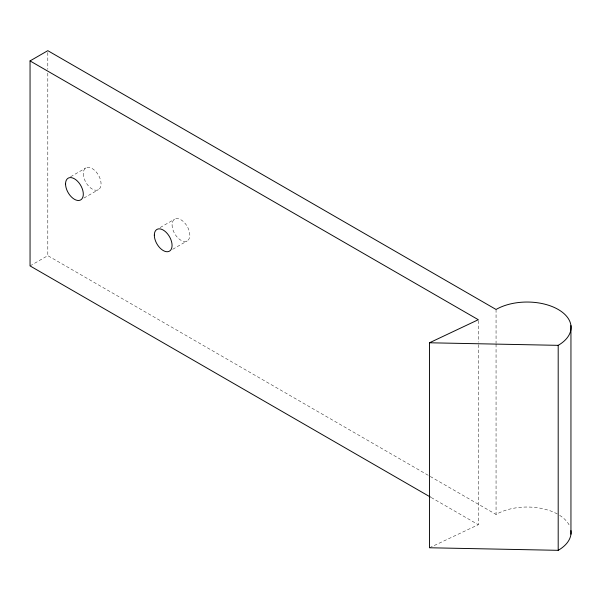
<?xml version="1.0" encoding="UTF-8"?>
<svg xmlns="http://www.w3.org/2000/svg" width="601" height="601" viewBox="0 0 601 601"><rect width="100%" height="100%" fill="white"/><g stroke="black" fill="none" stroke-linecap="round" stroke-linejoin="round"><path stroke-width="0.45" stroke-dasharray="3 2.25" d="M70.572 176.769L85.905 167.919M83.937 198.045L98.459 189.661M30.05 265.912L47.802 255.658L429.467 476.015M160.144 227.546L174.673 219.162M172.697 249.295L187.227 240.903M429.49 547.766L478.306 524.711L478.306 343.118M430.286 476.48L496.058 514.456A43.933 25.37 0 0 1 542.478 508.626L548.18 510.129A43.933 25.37 0 0 1 558.194 514.456M431.21 497.515L478.306 524.711M496.058 309.47L496.058 343.163M496.058 344.103L496.058 514.456M478.306 320.649L478.306 342.179M47.802 52.542L47.802 69.385M47.802 73.134L47.802 255.658M559.636 515.335A43.933 25.37 0 0 1 569.455 525.597M83.306 173.666A12.553 7.25 60 0 0 96.626 190.224A12.553 7.25 60 0 0 96.626 172.472A12.553 7.25 60 0 0 83.306 173.666M172.074 224.909A12.553 7.25 60 0 0 185.386 241.474A12.553 7.25 60 0 0 185.386 223.722A12.553 7.25 60 0 0 172.074 224.909"/><path stroke-width="0.9" d="M30.05 60.919L47.802 50.672L496.058 309.47A43.933 25.37 0 0 1 558.194 309.47A43.933 25.37 0 0 1 558.194 345.342L558.194 550.328L429.49 547.766L429.49 342.78L478.306 319.717L30.05 60.919L30.05 265.912L430.391 497.05M429.49 342.78L558.194 345.342M570.95 325.592L570.95 534.206M570.95 530.585A43.933 25.37 0 0 1 558.194 550.328M65.554 183.914A12.553 7.25 60 0 0 78.874 200.479A12.553 7.25 60 0 0 78.874 182.727A12.553 7.25 60 0 0 65.554 183.914M154.322 235.156A12.553 7.25 60 0 0 167.634 251.721A12.553 7.25 60 0 0 167.634 233.969A12.553 7.25 60 0 0 154.322 235.156"/></g></svg>
